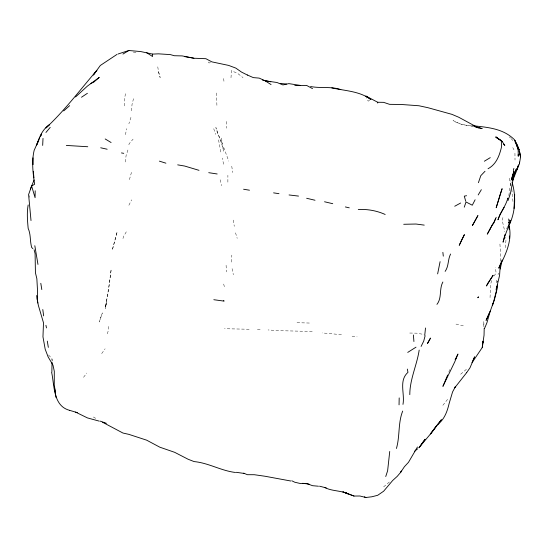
<?xml version="1.0" encoding="UTF-8"?>
<svg xmlns="http://www.w3.org/2000/svg" width="548" height="548" viewBox="0 0 548 548"><rect width="100%" height="100%" fill="white"/><g stroke="black" fill="none" stroke-linecap="round" stroke-linejoin="round"><path stroke-width="0.41" stroke-dasharray="2.74 2.06" d="M227.879 182.148L227.893 175.298M483.685 326.56L483.768 321.724L484.096 326.67M490.049 297.578L490.693 284.008L492.111 278.843M231.592 262.088L231.831 255.115M230.989 77.741L231.475 70.617L238.003 73.685L243.004 77.638M500.447 261.17L500.749 257.197L499.934 243.983M505.352 247.696L505.941 240.517L505.585 237.305M131.458 110.812L132.054 104.312L133.596 98.366M497.05 282.535L497.242 280.946L497.269 282.487M125.307 161.989L126.081 155.591L127.979 149.844M508.832 195.506L510.989 180.251M508.167 224.591L509.058 219.364L509.099 220.906M125.533 93.708L124.238 99.798L124.245 106.648M513.455 170.723L513.969 168.483L513.243 170.565M125.341 134.644L126.835 128.664M131.465 172.38L128.883 181.546M513.36 170.846L513.969 168.483M128.883 144.775L129.177 143.699L133.096 139.124M107.353 333.828L108.449 330.115L108.422 326.361M502.119 220.2L503.372 216.083M130.951 117.361L128.883 123.766M122.958 238.544L123.663 236.291L126.684 231.188M508.784 222.954L509.524 220.57M506.667 228.927L507.701 225.879M508.736 222.824L509.77 219.775M448.798 372.085L450.086 369.099M128.883 205.253L131.63 199.842M498.002 274.548L498.851 273.219M101.695 353.583L105.106 348.802M83.543 377.305L86.755 373.078M493.878 276.076L496.193 273.164L495.166 267.26M442.873 405.294L448.798 397.834M460.649 374.229L466.574 369.167M383.634 486.898L389.553 481.856M369.619 100.476L368.181 101.133L366.187 96.763M210.453 62.438L209.083 63.02L207.719 61.171M249.141 329.252L224.509 328.718M409.733 333.04L416.555 333.163L424.118 334.506M297.009 322.69L309.476 323.046M312.237 331.478L278.713 330.663L268.102 329.944M257.416 329.273L261.273 329.423M471.65 125.65C465.115 125.519 458.594 124.149 453.038 120.56L460.649 124.108L474.363 126.903M341.452 334.67L322.19 332.924M133.239 52.074L137.206 52.56M352.09 336.177L357.091 336.856M455.984 324.087L464.355 326.094M93.331 416.994L97.037 419.042M509.332 136.849L510.476 138.014M511.044 138.596L514.476 142.096M48.532 354.994L51.861 358.461L52.286 360.707M512.791 147.631L513.969 149.837M213.727 128.746L215.802 134.39M223.673 147.323L228.763 161.112M235.524 232.838L237.202 238.332M223.673 164.242L222.166 158.077M510.784 185.553L508.976 177.189M158.502 71.699L160.16 77.583L158.502 71.699L157.564 65.397M502.571 221.94L504.845 231.742M220.145 179.771L221.728 185.697M223.673 284.042L224.379 286.775M221.262 138.075L222.714 144.076M232.085 268.65L233.352 274.754M220.844 152.002L218.501 139.672M233.263 220.084L234.284 226.338M511.818 189.231L513.038 202.212M231.763 166.222L232.681 172.531M223.673 78.535L224.002 81.768M508.441 218.549L508.674 222.687M226.091 265.273L226.447 271.904M216.419 92.989L216.953 106.36M496.515 280.165L496.625 282.665M226.365 121.451L226.53 128.198M51.978 359.084L52.005 360.618M29.585 195.657L29.619 197.355M514.949 153.221L515.01 160.03M111.08 270.102L108.168 292.303L105.182 308.456L106.839 301.825L105.415 307.579L109.525 282.85L111.08 270.102M117.005 232.475L112.244 250.217L117.005 232.475M100.948 316.997L99.257 321.984L102.346 312.915L100.948 316.997M221.837 142.466L217.59 133.363L215.864 127.513L221.892 144.556L223.673 151.125L221.837 142.466"/><path stroke-width="0.82" d="M512.079 182.114C516.12 196.143 515.62 211.699 509.181 224.961L510.75 220.344L504.448 237.222L503.071 242.168L505.085 234.345M377.702 103.058L377.709 102.257L365.852 96.03L370.921 99.558C359.899 91.153 344.98 90.831 331.841 87.913M514.682 194.424L514.024 208.487M500.18 266.643L499.564 275.452L496.193 289.652L496.57 286.488M35.195 190.779L35.079 197.684L31.62 185.998L34.64 184.258C32.942 173.058 31.503 161.496 34.168 150.323L39.84 137.658M399.047 404.849L399.191 397.923M484.206 328.314L484.042 335.253L482.247 347.548L472.013 362.714L474.637 356.83L469.985 367.831L466.636 372.667M51.861 372.181L52.033 362.153M409.801 394.649C409.794 379.257 416.932 365.139 419.179 350.09M42.669 145.419L43.018 138.377M519.497 162.126L519.408 163.77L512.723 180.436L513.969 174.798L510.585 192.882L508.044 200.506M402.972 404.39C405.027 393.649 398.512 380.778 407.965 372.332L407.328 369.078M51.69 372.599C54.478 385.771 53.135 406.061 69.637 410.349M519.572 162.277L519.408 163.77L520.6 156.803L519.894 152.556M389.738 451.47L387.621 470.773L385.737 476.527M496.193 291.57L496.399 289.995M482.247 347.548L483.076 341.185L482.857 342.781M440.099 261.643L437.633 273.897M28.167 204.945C26.736 212.672 27.475 220.632 28.167 228.4C30.948 234.482 29.859 241.202 31.702 247.518L32.894 248.607M500.249 269.006L502.119 259.951L498.79 268.164C505.256 255.108 512.366 241.504 509.243 226.31M496.05 292.276L493.426 302.469L490.241 311.148L486.076 320.395L490.248 311.12L486.891 322.861L484.576 328.362M396.423 448.49C400.019 436.242 397.917 423.07 402.691 411.062M517.935 166.188L517.065 169.257L518.476 164.866M442.873 282.008C438.996 289.036 442.113 297.954 436.948 304.373M500.386 193.834L496.193 207.719L502.119 188.69L500.632 193.095M514.072 174.374L512.236 180.155L516.38 168.859L514.401 173.586M450.593 254.019C447.716 259.574 448.887 266.205 445.134 271.39M478.418 182.703L480.795 175.682L485.007 171.271M464.259 207.178L466.019 201.993L472.294 205.212L475.116 199.767M31.62 185.998L28.592 194.588L31.01 220.556M493.426 302.469L492.31 305.469L494.406 299.838L497.365 287.864L497.31 284.789M30.339 189.245L34.086 180.011M447.654 375.044L442.914 386.354L454.724 361.913L457.957 354.042L455.71 358.604M495.44 219.214L495.714 218.501L493.289 223.94L496.193 217.289M425.515 327.992L424.741 335.28L425.104 335.842L423.714 341.116L421.097 346.446M507.708 198.445L507.832 198.136C505.831 205.973 500.42 212.186 497.954 219.789L500.166 214.227L504.119 207.356M38.737 140.343L36.648 145.001C39.203 137.521 42.319 129.424 49.224 124.896L45.936 127.958C64.787 110.456 80.145 89.756 96.886 70.329L93.742 74.542M40.477 136.466L41.525 134.137L40.518 136.247M461.348 240.682L459.238 245.326L464.403 234.626L461.697 239.908M417.466 446.963L408.493 462.3L404.369 466.759L400.677 472.314L397.252 476.335L392.649 480.521L383.627 491.22L377.702 495.289L371.777 496.789L365.859 497.495L359.933 496.002L354.008 496.043L343.007 491.926L354.008 496.043M401.04 471.684L401.403 471.054L400.677 472.314M481.343 189.683L478.192 194.958M93.29 75.145L100.325 65.472L117.032 54.375M455.121 359.618L455.909 358.33M419.179 447.572L425.104 439.201L418.953 447.819C424.885 440.188 431.687 433.324 436.948 425.186L430.468 433.948L441.393 419.727L437.749 424.467C444.606 419.124 447.278 411.336 449.202 403.253L452.559 391.971L455.34 386.737L454.724 387.813L466.595 372.715M45.943 132.465L50.217 127.376M75.562 96.962L87.413 86.098L99.257 77.412L93.722 82.179L90.906 83.358M63.712 110.915L69.637 105.661M488.042 168.757C496.495 164.181 499.516 155.337 501.605 146.652L501.283 140.589L495.68 136.986L502.119 141.453L504.811 145.391L503.585 144.199M414.555 451.264L417.679 448.812M81.488 97.243L87.406 93.297M407.726 352.405L416 347.172M484.343 161.228L490.268 157.639M122.958 54.067L128.876 50.505L140.733 51.56L152.577 54.101L158.502 53.841L170.353 54.601L174.319 55.725L182.203 55.91L193.725 58.204M454.724 206.247L460.649 203.013M128.876 50.505L118.06 54.005M466.567 195.698L464.286 196.15L465.725 201.185M403.712 224.283L416 224.029L424.241 225.118M305.77 483.514L300.688 483.589L294.762 482.226L291.803 480.774M294.769 85.406L306.613 85.413L312.538 88.646M377.709 102.257L383.627 102.346L389.553 104.339L401.403 104.483L418.932 105.757L427.926 107.696L451.936 114.354L458.758 117.251L478.418 127.903L474.719 126.622M194.465 58.259L205.897 58.698L211.823 61.856L228.639 65.411L235.825 68.103L241.442 72.035L247.456 75.069M358.276 209.466C367.564 209.062 376.668 210.651 385.169 214.467M66.329 145.432L87.762 146.741M280.295 83.474L286.474 84.015M318.463 486.22L312.538 485.692L306.613 483.5M235.517 472.479C221.296 470.848 208.507 462.916 194.122 461.587L188.128 459.258L174.648 452.312L159.824 447.189L146.652 440.167L128.883 434.365L122.958 433.036L102.551 422.234M289.056 194.958L298.516 196.088M472.492 125.711C487.124 127.246 502.735 128.369 513.969 139.247M302.66 483.288L309.086 484.144M213.816 299.715L224.125 301.126L223.673 300.475M236.25 472.314L244.579 473.499M310.565 86.516C320.573 88.536 330.937 86.194 340.774 89.605M273.582 192.862L278.994 193.677M300.578 85.447L288.837 83.625L282.912 84.933L276.993 82.501L265.143 80.816L259.218 78.117L253.292 77.611L247.367 75.001M208.726 172.682L217.166 173.976M243.6 189.238L249.47 190.204M177.682 164.859L184.669 166.044L199.013 170.332M184.655 56.602L194.047 58.232M121.464 152.926L123.745 153.33M290.817 481.014L265.143 476.267L254.32 474.719L247.367 474.698L243.668 473.136M262.478 80.077L270.801 81.803M100.709 147.782L107.155 149.227M345.37 206.945L349.261 207.836M477.568 127.533L482.165 128.588L474.917 126.54M324.546 201.767L332.739 203.692M306.647 198.273L315.018 200.246M319.505 486.179L326.266 487.905M69.692 410.356L77.419 412.671M159.393 161.139L165.914 163.188M99.257 421.138L87.406 417.898L75.562 412.096M100.188 421.124L106.394 423.309M324.389 487.33C331.828 491.351 340.5 490.316 348.083 493.83L345.124 492.344M364.379 496.858L365.859 497.495M105.189 138.966L111.107 142.535M265.143 80.816L271.068 84.584M146.652 52.683L152.577 56.519L152.577 54.101M497.426 138.26L496.193 137.069L502.119 141.453L501.283 140.589M518.004 147.892L519.216 149.981L517.333 145.008L514.504 139.795L518.155 149.364L518.271 156.276L518.134 154.666M517.518 146.631L519.216 149.981M515.195 140.815L518.155 149.364L517.333 145.008L517.463 146.617M519.846 154.502L520.6 156.803L519.168 150.782L519.456 152.365M34.092 249.696L35.093 253.56L35.428 272.733L36.86 278.747L37.6 292.002L37.216 299.064L38.319 305.27L43.498 322.799L42.963 336.794L45.183 349.192L48.101 356.844L53.005 365.194L54.3 371.291L54.252 384.997L55.293 391.238M45.936 325.334L46.47 327.923M47.306 341.123L48.334 347.37M54.512 387.909L56.095 397.615M40.805 283.309L41.806 289.57M36.668 295.516L37.785 303.003M42.792 309.524L43.641 315.874M37.97 264.424L34.819 245.716M442.873 252.354L443.305 256.149M33.312 171.339L33.949 177.812M413.398 334.992L413.918 341.527M508.811 225.173L509.119 229.27M32.983 157.845L33.106 164.619M509.366 235.969L509.4 238.517M512.818 174.976L511.4 179.669L513.962 171.229L512.818 174.976M430.454 338.164L427.57 343.336L430.454 338.164M477.877 215.672L472.499 225.358L477.877 215.672M489.967 229.215L487.282 234.154L492.94 223.742L489.967 229.215M488.268 282.61L486.405 285.994L493.138 275.267L488.268 282.61M478.137 297.283L477.87 297.769L478.418 296.845L478.137 297.283"/></g></svg>
